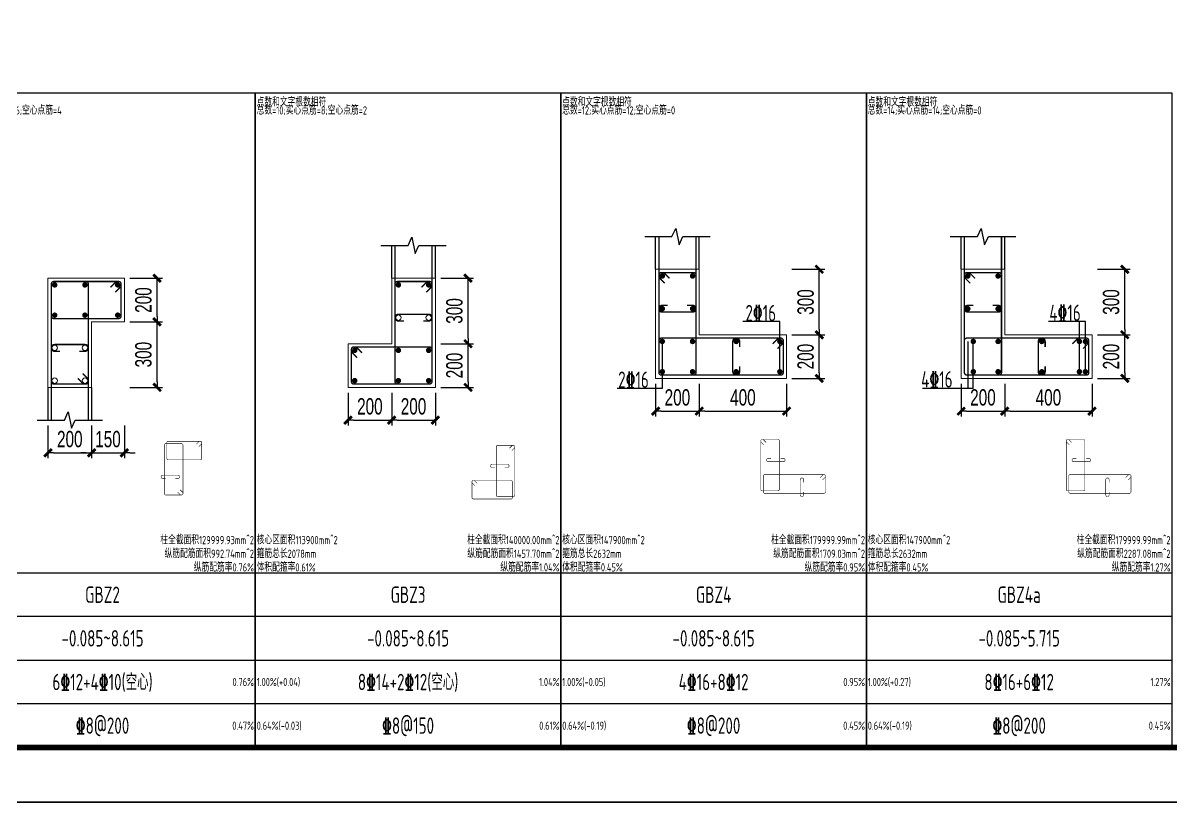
# Model space of a CAD drawing. Extents: x 393367 to 3005760, y 4998 to 826018.
# Drawn here: x 2373485 to 2394527, y 458562 to 472840 of the extents above; entities that cross this region are included whole.
import ezdxf
from ezdxf.enums import TextEntityAlignment as Align

# ---------------------------------------------------------------- set-up
doc = ezdxf.new("R2010")
doc.units = 0
doc.header["$LTSCALE"] = 1000
doc.layers.get('0').update_dxf_attribs({"linetype": 'CONTINUOUS'})
doc.layers.get('Defpoints').update_dxf_attribs({"linetype": 'CONTINUOUS'})
for name, color, linetype in [('-TK', 7, 'CONTINUOUS'), ('link-墙筋', 6, 'CONTINUOUS'), ('outline-pdx', 7, 'CONTINUOUS'), ('TAB', 7, 'CONTINUOUS'), ('TEXT', 7, 'CONTINUOUS'), ('z-计算配筋', 7, 'CONTINUOUS'), ('z-详图标注', 3, 'CONTINUOUS')]:
    doc.layers.add(name, color=color, linetype=linetype)
for name, color, linetype, lineweight in [('link', 6, 'CONTINUOUS', 18), ('outline', 7, 'CONTINUOUS', 18), ('REIN', 1, 'CONTINUOUS', 18)]:
    doc.layers.add(name, color=color, linetype=linetype, lineweight=lineweight)
doc.layers.add('yichutu', color=7, linetype='CONTINUOUS', true_color=0xffffff, plot=False)
doc.layers.add('配箍校核', color=34, linetype='CONTINUOUS', plot=False)
doc.styles.add('BW_Dim', font='Bweng.shx', dxfattribs={"width": 0.7, "bigfont": 'hztxt.shx'})
doc.styles.add('BW_Rein', font='Tssdeng.shx', dxfattribs={"width": 0.7, "bigfont": 'hztxt.shx'})
doc.styles.add('TSSD_Rein', font='Tssdeng.shx', dxfattribs={"width": 0.7, "bigfont": 'hztxt.shx'})
doc.dimstyles.new('Cyz_25_100', dxfattribs={"dimtxt": 300, "dimasz": 100, "dimexe": 100, "dimexo": 100, "dimgap": 100, "dimtad": 1, "dimdec": 0, "dimlfac": 0.25, "dimzin": 0, "dimdsep": 46, "dimtxsty": 'BW_Dim', "dimblk": '_bwk', "dimcen": 0, "dimclrt": 7, "dimadec": 0, "dimazin": 0, "dimtfac": 1, "dimtdec": 0, "dimtix": 1, "dimtmove": 2, "dimatfit": 0, "dimfxl": 1, "dimtolj": 1, "dimtzin": 0, "dimarcsym": 0})

# ---------------------------------------------------------------- blocks, each defined once
blk = doc.blocks.new('_bwk')
blk.add_line((-1, 0), (0, 0))
at = {"const_width": 0.5}
blk.add_lwpolyline([(-0.7, -0.7), (0.7, 0.7)], dxfattribs=at)
blk = doc.blocks.new('*D124')
at = {"layer": 'Defpoints', "color": 0, "transparency": 16777216}
for p in [(2375343, 467362), (2375943, 467362), (2375343, 466162)]:
    blk.add_point(p, dxfattribs=at)
at = {"layer": 'z-详图标注', "color": 0, "lineweight": -2, "transparency": 16777216}
for p, q in [((2375443, 467362), (2376043, 467362)), ((2375943, 466262), (2375943, 467262)), ((2375443, 466162), (2376043, 466162))]:
    blk.add_line(p, q, dxfattribs=at)
at = {"layer": 'z-详图标注', "color": 0, "lineweight": -2, "transparency": 16777216, "xscale": 100, "yscale": 100, "zscale": 100}
for p, rotation in [((2375943, 467362), 90), ((2375943, 466162), 270)]:
    blk.add_blockref('_bwk', p, dxfattribs=dict(at, rotation=rotation))
at = {"layer": 'z-详图标注', "color": 7, "transparency": 16777216, "insert": (2375693, 466762), "char_height": 300, "attachment_point": 5, "rotation": 90, "style": 'BW_Dim'}
blk.add_mtext('\\A1;300', dxfattribs=at)
blk = doc.blocks.new('*D125')
at = {"layer": 'Defpoints', "color": 0, "transparency": 16777216}
for p in [(2375343, 468162), (2375943, 468162), (2375343, 467362)]:
    blk.add_point(p, dxfattribs=at)
at = {"layer": 'z-详图标注', "color": 0, "lineweight": -2, "transparency": 16777216}
for p, q in [((2375443, 468162), (2376043, 468162)), ((2375943, 467462), (2375943, 468062)), ((2375443, 467362), (2376043, 467362))]:
    blk.add_line(p, q, dxfattribs=at)
at = {"layer": 'z-详图标注', "color": 0, "lineweight": -2, "transparency": 16777216, "xscale": 100, "yscale": 100, "zscale": 100}
for p, rotation in [((2375943, 468162), 90), ((2375943, 467362), 270)]:
    blk.add_blockref('_bwk', p, dxfattribs=dict(at, rotation=rotation))
at = {"layer": 'z-详图标注', "color": 7, "transparency": 16777216, "insert": (2375693, 467762), "char_height": 300, "attachment_point": 5, "rotation": 90, "style": 'BW_Dim'}
blk.add_mtext('\\A1;200', dxfattribs=at)
blk = doc.blocks.new('*D126')
at = {"layer": 'Defpoints', "color": 0, "transparency": 16777216}
for p in [(2373943, 465562), (2374743, 465562), (2374743, 464962)]:
    blk.add_point(p, dxfattribs=at)
at = {"layer": 'z-详图标注', "color": 0, "lineweight": -2, "transparency": 16777216}
for p, q in [((2373943, 465462), (2373943, 464862)), ((2374743, 465462), (2374743, 464862)), ((2374043, 464962), (2374643, 464962))]:
    blk.add_line(p, q, dxfattribs=at)
at = {"layer": 'z-详图标注', "color": 0, "lineweight": -2, "transparency": 16777216, "xscale": 100, "yscale": 100, "zscale": 100, "rotation": 180}
blk.add_blockref('_bwk', (2373943, 464962), dxfattribs=at)
at = {"layer": 'z-详图标注', "color": 0, "lineweight": -2, "transparency": 16777216, "xscale": 100, "yscale": 100, "zscale": 100}
blk.add_blockref('_bwk', (2374743, 464962), dxfattribs=at)
at = {"layer": 'z-详图标注', "color": 7, "transparency": 16777216, "insert": (2374343, 465212), "char_height": 300, "attachment_point": 5, "style": 'BW_Dim'}
blk.add_mtext('\\A1;200', dxfattribs=at)
blk = doc.blocks.new('*D127')
at = {"layer": 'Defpoints', "color": 0, "transparency": 16777216}
for p in [(2374743, 465562), (2375343, 465562), (2375343, 464962)]:
    blk.add_point(p, dxfattribs=at)
at = {"layer": 'z-详图标注', "color": 0, "lineweight": -2, "transparency": 16777216}
for p, q in [((2374743, 465462), (2374743, 464862)), ((2375343, 465462), (2375343, 464862)), ((2374643, 464962), (2374543, 464962)), ((2374743, 464962), (2375343, 464962)), ((2375443, 464962), (2375543, 464962))]:
    blk.add_line(p, q, dxfattribs=at)
at = {"layer": 'z-详图标注', "color": 0, "lineweight": -2, "transparency": 16777216, "xscale": 100, "yscale": 100, "zscale": 100}
blk.add_blockref('_bwk', (2374743, 464962), dxfattribs=at)
at = {"layer": 'z-详图标注', "color": 0, "lineweight": -2, "transparency": 16777216, "xscale": 100, "yscale": 100, "zscale": 100, "rotation": 180}
blk.add_blockref('_bwk', (2375343, 464962), dxfattribs=at)
at = {"layer": 'z-详图标注', "color": 7, "transparency": 16777216, "insert": (2375043, 465212), "char_height": 300, "attachment_point": 5, "style": 'BW_Dim'}
blk.add_mtext('\\A1;150', dxfattribs=at)
blk = doc.blocks.new('*D128')
at = {"layer": 'Defpoints', "color": 0, "transparency": 16777216}
for p in [(2381043, 466962), (2381643, 466962), (2381043, 466162)]:
    blk.add_point(p, dxfattribs=at)
at = {"layer": 'z-详图标注', "color": 0, "lineweight": -2, "transparency": 16777216}
for p, q in [((2381143, 466962), (2381743, 466962)), ((2381643, 466262), (2381643, 466862)), ((2381143, 466162), (2381743, 466162))]:
    blk.add_line(p, q, dxfattribs=at)
at = {"layer": 'z-详图标注', "color": 0, "lineweight": -2, "transparency": 16777216, "xscale": 100, "yscale": 100, "zscale": 100}
for p, rotation in [((2381643, 466962), 90), ((2381643, 466162), 270)]:
    blk.add_blockref('_bwk', p, dxfattribs=dict(at, rotation=rotation))
at = {"layer": 'z-详图标注', "color": 7, "transparency": 16777216, "insert": (2381393, 466562), "char_height": 300, "attachment_point": 5, "rotation": 90, "style": 'BW_Dim'}
blk.add_mtext('\\A1;200', dxfattribs=at)
blk = doc.blocks.new('*D129')
at = {"layer": 'Defpoints', "color": 0, "transparency": 16777216}
for p in [(2381043, 468162), (2381643, 468162), (2381043, 466962)]:
    blk.add_point(p, dxfattribs=at)
at = {"layer": 'z-详图标注', "color": 0, "lineweight": -2, "transparency": 16777216}
for p, q in [((2381143, 468162), (2381743, 468162)), ((2381643, 467062), (2381643, 468062)), ((2381143, 466962), (2381743, 466962))]:
    blk.add_line(p, q, dxfattribs=at)
at = {"layer": 'z-详图标注', "color": 0, "lineweight": -2, "transparency": 16777216, "xscale": 100, "yscale": 100, "zscale": 100}
for p, rotation in [((2381643, 468162), 90), ((2381643, 466962), 270)]:
    blk.add_blockref('_bwk', p, dxfattribs=dict(at, rotation=rotation))
at = {"layer": 'z-详图标注', "color": 7, "transparency": 16777216, "insert": (2381393, 467562), "char_height": 300, "attachment_point": 5, "rotation": 90, "style": 'BW_Dim'}
blk.add_mtext('\\A1;300', dxfattribs=at)
blk = doc.blocks.new('*D130')
at = {"layer": 'Defpoints', "color": 0, "transparency": 16777216}
for p in [(2379443, 466162), (2380243, 466162), (2380243, 465562)]:
    blk.add_point(p, dxfattribs=at)
at = {"layer": 'z-详图标注', "color": 0, "lineweight": -2, "transparency": 16777216}
for p, q in [((2379443, 466062), (2379443, 465462)), ((2380243, 466062), (2380243, 465462)), ((2379543, 465562), (2380143, 465562))]:
    blk.add_line(p, q, dxfattribs=at)
at = {"layer": 'z-详图标注', "color": 0, "lineweight": -2, "transparency": 16777216, "xscale": 100, "yscale": 100, "zscale": 100, "rotation": 180}
blk.add_blockref('_bwk', (2379443, 465562), dxfattribs=at)
at = {"layer": 'z-详图标注', "color": 0, "lineweight": -2, "transparency": 16777216, "xscale": 100, "yscale": 100, "zscale": 100}
blk.add_blockref('_bwk', (2380243, 465562), dxfattribs=at)
at = {"layer": 'z-详图标注', "color": 7, "transparency": 16777216, "insert": (2379843, 465812), "char_height": 300, "attachment_point": 5, "style": 'BW_Dim'}
blk.add_mtext('\\A1;200', dxfattribs=at)
blk = doc.blocks.new('*D131')
at = {"layer": 'Defpoints', "color": 0, "transparency": 16777216}
for p in [(2380243, 466162), (2381043, 466162), (2381043, 465562)]:
    blk.add_point(p, dxfattribs=at)
at = {"layer": 'z-详图标注', "color": 0, "lineweight": -2, "transparency": 16777216}
for p, q in [((2380243, 466062), (2380243, 465462)), ((2381043, 466062), (2381043, 465462)), ((2380343, 465562), (2380943, 465562))]:
    blk.add_line(p, q, dxfattribs=at)
at = {"layer": 'z-详图标注', "color": 0, "lineweight": -2, "transparency": 16777216, "xscale": 100, "yscale": 100, "zscale": 100, "rotation": 180}
blk.add_blockref('_bwk', (2380243, 465562), dxfattribs=at)
at = {"layer": 'z-详图标注', "color": 0, "lineweight": -2, "transparency": 16777216, "xscale": 100, "yscale": 100, "zscale": 100}
blk.add_blockref('_bwk', (2381043, 465562), dxfattribs=at)
at = {"layer": 'z-详图标注', "color": 7, "transparency": 16777216, "insert": (2380643, 465812), "char_height": 300, "attachment_point": 5, "style": 'BW_Dim'}
blk.add_mtext('\\A1;200', dxfattribs=at)
blk = doc.blocks.new('*D200')
at = {"layer": 'Defpoints', "color": 0, "transparency": 16777216}
for p in [(2387480, 467126), (2388080, 467126), (2387480, 466326)]:
    blk.add_point(p, dxfattribs=at)
at = {"layer": 'z-详图标注', "color": 0, "lineweight": -2, "transparency": 16777216}
for p, q in [((2387580, 467126), (2388180, 467126)), ((2388080, 466426), (2388080, 467026)), ((2387580, 466326), (2388180, 466326))]:
    blk.add_line(p, q, dxfattribs=at)
at = {"layer": 'z-详图标注', "color": 0, "lineweight": -2, "transparency": 16777216, "xscale": 100, "yscale": 100, "zscale": 100}
for p, rotation in [((2388080, 467126), 90), ((2388080, 466326), 270)]:
    blk.add_blockref('_bwk', p, dxfattribs=dict(at, rotation=rotation))
at = {"layer": 'z-详图标注', "color": 7, "transparency": 16777216, "insert": (2387830, 466726), "char_height": 300, "attachment_point": 5, "rotation": 90, "style": 'BW_Dim'}
blk.add_mtext('\\A1;200', dxfattribs=at)
blk = doc.blocks.new('*D201')
at = {"layer": 'Defpoints', "color": 0, "transparency": 16777216}
for p in [(2387480, 468326), (2388080, 468326), (2387480, 467126)]:
    blk.add_point(p, dxfattribs=at)
at = {"layer": 'z-详图标注', "color": 0, "lineweight": -2, "transparency": 16777216}
for p, q in [((2387580, 468326), (2388180, 468326)), ((2388080, 467226), (2388080, 468226)), ((2387580, 467126), (2388180, 467126))]:
    blk.add_line(p, q, dxfattribs=at)
at = {"layer": 'z-详图标注', "color": 0, "lineweight": -2, "transparency": 16777216, "xscale": 100, "yscale": 100, "zscale": 100}
for p, rotation in [((2388080, 468326), 90), ((2388080, 467126), 270)]:
    blk.add_blockref('_bwk', p, dxfattribs=dict(at, rotation=rotation))
at = {"layer": 'z-详图标注', "color": 7, "transparency": 16777216, "insert": (2387830, 467726), "char_height": 300, "attachment_point": 5, "rotation": 90, "style": 'BW_Dim'}
blk.add_mtext('\\A1;300', dxfattribs=at)
blk = doc.blocks.new('*D202')
at = {"layer": 'Defpoints', "color": 0, "transparency": 16777216}
for p in [(2385080, 466326), (2385880, 466326), (2385880, 465726)]:
    blk.add_point(p, dxfattribs=at)
at = {"layer": 'z-详图标注', "color": 0, "lineweight": -2, "transparency": 16777216}
for p, q in [((2385080, 466226), (2385080, 465626)), ((2385880, 466226), (2385880, 465626)), ((2385180, 465726), (2385780, 465726))]:
    blk.add_line(p, q, dxfattribs=at)
at = {"layer": 'z-详图标注', "color": 0, "lineweight": -2, "transparency": 16777216, "xscale": 100, "yscale": 100, "zscale": 100, "rotation": 180}
blk.add_blockref('_bwk', (2385080, 465726), dxfattribs=at)
at = {"layer": 'z-详图标注', "color": 0, "lineweight": -2, "transparency": 16777216, "xscale": 100, "yscale": 100, "zscale": 100}
blk.add_blockref('_bwk', (2385880, 465726), dxfattribs=at)
at = {"layer": 'z-详图标注', "color": 7, "transparency": 16777216, "insert": (2385480, 465976), "char_height": 300, "attachment_point": 5, "style": 'BW_Dim'}
blk.add_mtext('\\A1;200', dxfattribs=at)
blk = doc.blocks.new('*D203')
at = {"layer": 'Defpoints', "color": 0, "transparency": 16777216}
for p in [(2385880, 466326), (2387480, 466326), (2387480, 465726)]:
    blk.add_point(p, dxfattribs=at)
at = {"layer": 'z-详图标注', "color": 0, "lineweight": -2, "transparency": 16777216}
for p, q in [((2385880, 466226), (2385880, 465626)), ((2387480, 466226), (2387480, 465626)), ((2385980, 465726), (2387380, 465726))]:
    blk.add_line(p, q, dxfattribs=at)
at = {"layer": 'z-详图标注', "color": 0, "lineweight": -2, "transparency": 16777216, "xscale": 100, "yscale": 100, "zscale": 100, "rotation": 180}
blk.add_blockref('_bwk', (2385880, 465726), dxfattribs=at)
at = {"layer": 'z-详图标注', "color": 0, "lineweight": -2, "transparency": 16777216, "xscale": 100, "yscale": 100, "zscale": 100}
blk.add_blockref('_bwk', (2387480, 465726), dxfattribs=at)
at = {"layer": 'z-详图标注', "color": 7, "transparency": 16777216, "insert": (2386680, 465976), "char_height": 300, "attachment_point": 5, "style": 'BW_Dim'}
blk.add_mtext('\\A1;400', dxfattribs=at)
blk = doc.blocks.new('A1')
blk.add_lwpolyline([(0, 59400), (0, 0), (84100, 0), (84100, 59400)], close=True)
at = {"const_width": 100}
blk.add_lwpolyline([(2500, 58400), (2500, 1000), (83100, 1000), (83100, 58400)], close=True, dxfattribs=at)
blk = doc.blocks.new('*D3666')
at = {"layer": 'Defpoints', "color": 0}
for p in [(2393080, 467126), (2393680, 467126), (2393080, 466326)]:
    blk.add_point(p, dxfattribs=at)
at = {"layer": 'z-详图标注', "color": 0, "lineweight": -2}
for p, q in [((2393180, 467126), (2393780, 467126)), ((2393680, 466426), (2393680, 467026)), ((2393180, 466326), (2393780, 466326))]:
    blk.add_line(p, q, dxfattribs=at)
at = {"layer": 'z-详图标注', "color": 0, "lineweight": -2, "xscale": 100, "yscale": 100, "zscale": 100}
for p, rotation in [((2393680, 467126), 90), ((2393680, 466326), 270)]:
    blk.add_blockref('_bwk', p, dxfattribs=dict(at, rotation=rotation))
at = {"layer": 'z-详图标注', "color": 7, "insert": (2393430, 466726), "char_height": 300, "attachment_point": 5, "rotation": 90, "style": 'BW_Dim'}
blk.add_mtext('\\A1;200', dxfattribs=at)
blk = doc.blocks.new('*D3667')
at = {"layer": 'Defpoints', "color": 0}
for p in [(2393080, 468326), (2393680, 468326), (2393080, 467126)]:
    blk.add_point(p, dxfattribs=at)
at = {"layer": 'z-详图标注', "color": 0, "lineweight": -2}
for p, q in [((2393180, 468326), (2393780, 468326)), ((2393680, 467226), (2393680, 468226)), ((2393180, 467126), (2393780, 467126))]:
    blk.add_line(p, q, dxfattribs=at)
at = {"layer": 'z-详图标注', "color": 0, "lineweight": -2, "xscale": 100, "yscale": 100, "zscale": 100}
for p, rotation in [((2393680, 468326), 90), ((2393680, 467126), 270)]:
    blk.add_blockref('_bwk', p, dxfattribs=dict(at, rotation=rotation))
at = {"layer": 'z-详图标注', "color": 7, "insert": (2393430, 467726), "char_height": 300, "attachment_point": 5, "rotation": 90, "style": 'BW_Dim'}
blk.add_mtext('\\A1;300', dxfattribs=at)
blk = doc.blocks.new('*D3668')
at = {"layer": 'Defpoints', "color": 0}
for p in [(2390680, 466326), (2391480, 466326), (2391480, 465726)]:
    blk.add_point(p, dxfattribs=at)
at = {"layer": 'z-详图标注', "color": 0, "lineweight": -2}
for p, q in [((2390680, 466226), (2390680, 465626)), ((2391480, 466226), (2391480, 465626)), ((2390780, 465726), (2391380, 465726))]:
    blk.add_line(p, q, dxfattribs=at)
at = {"layer": 'z-详图标注', "color": 0, "lineweight": -2, "xscale": 100, "yscale": 100, "zscale": 100, "rotation": 180}
blk.add_blockref('_bwk', (2390680, 465726), dxfattribs=at)
at = {"layer": 'z-详图标注', "color": 0, "lineweight": -2, "xscale": 100, "yscale": 100, "zscale": 100}
blk.add_blockref('_bwk', (2391480, 465726), dxfattribs=at)
at = {"layer": 'z-详图标注', "color": 7, "insert": (2391080, 465976), "char_height": 300, "attachment_point": 5, "style": 'BW_Dim'}
blk.add_mtext('\\A1;200', dxfattribs=at)
blk = doc.blocks.new('*D3669')
at = {"layer": 'Defpoints', "color": 0}
for p in [(2391480, 466326), (2393080, 466326), (2393080, 465726)]:
    blk.add_point(p, dxfattribs=at)
at = {"layer": 'z-详图标注', "color": 0, "lineweight": -2}
for p, q in [((2391480, 466226), (2391480, 465626)), ((2393080, 466226), (2393080, 465626)), ((2391580, 465726), (2392980, 465726))]:
    blk.add_line(p, q, dxfattribs=at)
at = {"layer": 'z-详图标注', "color": 0, "lineweight": -2, "xscale": 100, "yscale": 100, "zscale": 100, "rotation": 180}
blk.add_blockref('_bwk', (2391480, 465726), dxfattribs=at)
at = {"layer": 'z-详图标注', "color": 0, "lineweight": -2, "xscale": 100, "yscale": 100, "zscale": 100}
blk.add_blockref('_bwk', (2393080, 465726), dxfattribs=at)
at = {"layer": 'z-详图标注', "color": 7, "insert": (2392280, 465976), "char_height": 300, "attachment_point": 5, "style": 'BW_Dim'}
blk.add_mtext('\\A1;400', dxfattribs=at)
blk = doc.blocks.new('yct-841-594-84100-59400-100-1000')
at = {"layer": 'yichutu', "color": 7, "true_color": 0xffffff}
blk.add_lwpolyline([(0, 0), (0, 59400), (84100, 59400), (84100, 0)], close=True, dxfattribs=at)

msp = doc.modelspace()

# ---------------------------------------------------------------- linework, layer by layer
at = {"layer": '-TK'}
msp.add_line((2342393.38356, 458562.12225), (2415993.38356, 458562.12225), dxfattribs=at)
at = {"layer": 'link', "color": 1}
for points, const_width in [([(2385334.51804, 468159.72217), (2385242.59416, 468251.64605, 0.1989123674), (2385208.65303, 468265.70492), (2385188.14694, 468265.70492, 0.4142135624), (2385140.14694, 468217.70492), (2385140.14694, 466433.70492, 0.4142135624), (2385188.14694, 466385.70492), (2385772.14694, 466385.70492, 0.4142135624), (2385820.14694, 466433.70492), (2385820.14694, 468217.70492, 0.4142135624), (2385772.14694, 468265.70492), (2385188.14694, 468265.70492, 0.4142135624), (2385140.14694, 468217.70492), (2385140.14694, 468197.19883, 0.1989123674), (2385154.20581, 468163.2577), (2385246.12969, 468071.33382)], 25), ([(2390934.51804, 468159.72217), (2390842.59416, 468251.64605, 0.1989123674), (2390808.65303, 468265.70492), (2390788.14694, 468265.70492, 0.4142135624), (2390740.14694, 468217.70492), (2390740.14694, 466433.70492, 0.4142135624), (2390788.14694, 466385.70492), (2391372.14694, 466385.70492, 0.4142135624), (2391420.14694, 466433.70492), (2391420.14694, 468217.70492, 0.4142135624), (2391372.14694, 468265.70492), (2390788.14694, 468265.70492, 0.4142135624), (2390740.14694, 468217.70492), (2390740.14694, 468197.19883, 0.1989123674), (2390754.20581, 468163.2577), (2390846.12969, 468071.33382)], 25), ([(2375177.39952, 467907.75164), (2375269.32307, 467999.67586, 0.1989123674), (2375283.38182, 468033.61704), (2375283.38174, 468054.12313, 0.4142135624), (2375235.38156, 468102.12296), (2374051.38264, 468102.11859, 0.414212481), (2374003.38282, 468054.11859), (2374003.38282, 467470.11859, 0.4142146437), (2374051.38299, 467422.11859), (2375235.38407, 467422.12296, 0.4142135624), (2375283.3839, 467470.12313), (2375283.38174, 468054.12313, 0.4142135624), (2375235.38156, 468102.12296), (2375214.87547, 468102.12288, 0.1989123674), (2375180.93439, 468088.06388), (2375089.01085, 467996.13966)], 25), ([(2374489.01171, 466328.1039), (2374580.9356, 466236.18002, 0.1989123674), (2374614.87672, 466222.12114), (2374635.38282, 466222.12114, 0.4142135624), (2374683.38282, 466270.12114), (2374683.38282, 468054.12074, 0.4142146437), (2374635.38264, 468102.12074), (2374051.38264, 468102.11859, 0.414212481), (2374003.38282, 468054.11859), (2374003.38282, 466270.12114, 0.4142135624), (2374051.38282, 466222.12114), (2374635.38282, 466222.12114, 0.4142135624), (2374683.38282, 466270.12114), (2374683.38282, 466290.62724, 0.1989123674), (2374669.32394, 466324.56836), (2374577.40006, 466416.49224)], 25), ([(2380789.01245, 467996.13949), (2380880.93633, 468088.06337, -0.1989123674), (2380914.87746, 468102.12225), (2380935.38356, 468102.12225, -0.4142135624), (2380983.38356, 468054.12225), (2380983.38356, 466270.12225, -0.4142135624), (2380935.38356, 466222.12225), (2380351.38356, 466222.12225, -0.4142135624), (2380303.38356, 466270.12225), (2380303.38356, 468054.12225, -0.4142135624), (2380351.38356, 468102.12225), (2380935.38356, 468102.12225, -0.4142135624), (2380983.38356, 468054.12225), (2380983.38356, 468033.61615, -0.1989123674), (2380969.32468, 467999.67503), (2380877.4008, 467907.75115)], 25), ([(2387314.16407, 466871.33382), (2387406.08795, 466963.2577, 0.1989123674), (2387420.14682, 466997.19883), (2387420.14682, 467017.70492, 0.4142135624), (2387372.14682, 467065.70492), (2385188.14694, 467065.70492, 0.4142135624), (2385140.14694, 467017.70492), (2385140.14694, 466433.70492, 0.4142135624), (2385188.14694, 466385.70492), (2387372.14682, 466385.70492, 0.4142135624), (2387420.14682, 466433.70492), (2387420.14682, 467017.70492, 0.4142135624), (2387372.14682, 467065.70492), (2387351.64072, 467065.70492, 0.1989123674), (2387317.6996, 467051.64605), (2387225.77572, 466959.72217)], 25), ([(2392914.16407, 466871.33382), (2393006.08795, 466963.2577, 0.1989123674), (2393020.14682, 466997.19883), (2393020.14682, 467017.70492, 0.4142135624), (2392972.14682, 467065.70492), (2390788.14694, 467065.70492, 0.4142135624), (2390740.14694, 467017.70492), (2390740.14694, 466433.70492, 0.4142135624), (2390788.14694, 466385.70492), (2392972.14682, 466385.70492, 0.4142135624), (2393020.14682, 466433.70492), (2393020.14682, 467017.70492, 0.4142135624), (2392972.14682, 467065.70492), (2392844.1458, 467065.70492, 0.1989123674), (2392810.20468, 467051.64605), (2392718.2808, 466959.72217)], 25), ([(2379609.36631, 466707.75115), (2379517.44243, 466799.67503, -0.1989123674), (2379503.38356, 466833.61615), (2379503.38356, 466854.12225, -0.4142135624), (2379551.38356, 466902.12225), (2380935.38356, 466902.12225, -0.4142135624), (2380983.38356, 466854.12225), (2380983.38356, 466270.12225, -0.4142135624), (2380935.38356, 466222.12225), (2379551.38356, 466222.12225, -0.4142135624), (2379503.38356, 466270.12225), (2379503.38356, 466854.12225, -0.4142135624), (2379551.38356, 466902.12225), (2379571.88965, 466902.12225, -0.1989123674), (2379605.83078, 466888.06337), (2379697.75466, 466796.13949)], 25), ([(2376319.31954, 464242.58811), (2376365.28148, 464196.62617, 0.1989123674), (2376382.25205, 464189.59673), (2376392.50509, 464189.59673, 0.4142135624), (2376416.50509, 464213.59673), (2376416.50509, 465105.59653, 0.4142146437), (2376392.50501, 465129.59653), (2376100.50501, 465129.59545, 0.414212481), (2376076.50509, 465105.59545), (2376076.50509, 464213.59673, 0.4142135624), (2376100.50509, 464189.59673), (2376392.50509, 464189.59673, 0.4142135624), (2376416.50509, 464213.59673), (2376416.50509, 464223.84978, 0.1989123674), (2376409.47566, 464240.82034), (2376363.51372, 464286.78228)], 10), ([(2376708.51328, 465077.41215), (2376754.47505, 465123.37426, 0.1989123674), (2376761.50443, 465140.34484), (2376761.50439, 465150.59789, 0.4142135624), (2376737.5043, 465174.5978), (2376145.50484, 465174.59562, 0.414212481), (2376121.50493, 465150.59562), (2376121.50493, 464858.59562, 0.4142146437), (2376145.50502, 464834.59562), (2376737.50556, 464834.5978, 0.4142135624), (2376761.50547, 464858.59789), (2376761.50439, 465150.59789, 0.4142135624), (2376737.5043, 465174.5978), (2376727.25125, 465174.59777, 0.1989123674), (2376710.28071, 465167.56827), (2376664.31894, 465121.60616)], 10), ([(2382402.10099, 465047.18278), (2382448.06293, 465093.14472, -0.1989123674), (2382465.03349, 465100.17416), (2382475.28654, 465100.17416, -0.4142135624), (2382499.28654, 465076.17416), (2382499.28654, 464184.17416, -0.4142135624), (2382475.28654, 464160.17416), (2382183.28654, 464160.17416, -0.4142135624), (2382159.28654, 464184.17416), (2382159.28654, 465076.17416, -0.4142135624), (2382183.28654, 465100.17416), (2382475.28654, 465100.17416, -0.4142135624), (2382499.28654, 465076.17416), (2382499.28654, 465065.92111, -0.1989123674), (2382492.2571, 465048.95055), (2382446.29516, 465002.98861)], 10), ([(2387105.45494, 465153.30635), (2387059.493, 465199.26829, 0.1989123674), (2387042.52244, 465206.29773), (2387032.26939, 465206.29773, 0.4142135624), (2387008.26939, 465182.29773), (2387008.26939, 464290.29773, 0.4142135624), (2387032.26939, 464266.29773), (2387324.26939, 464266.29773, 0.4142135624), (2387348.26939, 464290.29773), (2387348.26939, 465182.29773, 0.4142135624), (2387324.26939, 465206.29773), (2387032.26939, 465206.29773, 0.4142135624), (2387008.26939, 465182.29773), (2387008.26939, 465172.04468, 0.1989123674), (2387015.29882, 465155.07412), (2387061.26076, 465109.11218)], 10), ([(2392705.45494, 465153.30635), (2392659.493, 465199.26829, 0.1989123674), (2392642.52244, 465206.29773), (2392632.26939, 465206.29773, 0.4142135624), (2392608.26939, 465182.29773), (2392608.26939, 464290.29773, 0.4142135624), (2392632.26939, 464266.29773), (2392924.26939, 464266.29773, 0.4142135624), (2392948.26939, 464290.29773), (2392948.26939, 465182.29773, 0.4142135624), (2392924.26939, 465206.29773), (2392632.26939, 465206.29773, 0.4142135624), (2392608.26939, 465182.29773), (2392608.26939, 465172.04468, 0.1989123674), (2392615.29882, 465155.07412), (2392661.26076, 465109.11218)], 10), ([(2381767.27792, 464357.98861), (2381721.31597, 464403.95055, -0.1989123674), (2381714.28654, 464420.92111), (2381714.28654, 464431.17416, -0.4142135624), (2381738.28654, 464455.17416), (2382430.28654, 464455.17416, -0.4142135624), (2382454.28654, 464431.17416), (2382454.28654, 464139.17416, -0.4142135624), (2382430.28654, 464115.17416), (2381738.28654, 464115.17416, -0.4142135624), (2381714.28654, 464139.17416), (2381714.28654, 464431.17416, -0.4142135624), (2381738.28654, 464455.17416), (2381748.53959, 464455.17416, -0.1989123674), (2381765.51015, 464448.14472), (2381811.47209, 464402.18278)], 10), ([(2388140.27795, 464464.11218), (2388186.23989, 464510.07412, 0.1989123674), (2388193.26933, 464527.04468), (2388193.26933, 464537.29773, 0.4142135624), (2388169.26933, 464561.29773), (2387077.26939, 464561.29773, 0.4142135624), (2387053.26939, 464537.29773), (2387053.26939, 464245.29773, 0.4142135624), (2387077.26939, 464221.29773), (2388169.26933, 464221.29773, 0.4142135624), (2388193.26933, 464245.29773), (2388193.26933, 464537.29773, 0.4142135624), (2388169.26933, 464561.29773), (2388159.01628, 464561.29773, 0.1989123674), (2388142.04572, 464554.26829), (2388096.08378, 464508.30635)], 10), ([(2393740.27795, 464464.11218), (2393786.23989, 464510.07412, 0.1989123674), (2393793.26933, 464527.04468), (2393793.26933, 464537.29773, 0.4142135624), (2393769.26933, 464561.29773), (2392677.26939, 464561.29773, 0.4142135624), (2392653.26939, 464537.29773), (2392653.26939, 464245.29773, 0.4142135624), (2392677.26939, 464221.29773), (2393769.26933, 464221.29773, 0.4142135624), (2393793.26933, 464245.29773), (2393793.26933, 464537.29773, 0.4142135624), (2393769.26933, 464561.29773), (2393759.01628, 464561.29773, 0.1989123674), (2393742.04572, 464554.26829), (2393696.08378, 464508.30635)], 10)]:
    msp.add_lwpolyline(points, format="xyb", dxfattribs=dict(at, const_width=const_width))
at = {"layer": 'link'}
for points, const_width in [([(2385657.64694, 467665.70492), (2385757.64694, 467665.70492, -1), (2385757.64694, 467540.70492), (2385202.64694, 467540.70492, -1), (2385202.64694, 467665.70492), (2385302.64694, 467665.70492)], 25), ([(2391257.64694, 467665.70492), (2391357.64694, 467665.70492, -1), (2391357.64694, 467540.70492), (2390802.64694, 467540.70492, -1), (2390802.64694, 467665.70492), (2390902.64694, 467665.70492)], 25), ([(2380465.88356, 467377.12225), (2380365.88356, 467377.12225, -1), (2380365.88356, 467502.12225), (2380920.88356, 467502.12225, -1), (2380920.88356, 467377.12225), (2380820.88356, 467377.12225)], 25), ([(2374165.88282, 466822.11989), (2374065.88282, 466822.11989, -1), (2374065.88282, 466947.11989), (2374620.88282, 466947.11989, -1), (2374620.88282, 466822.11989), (2374520.88282, 466822.11989)], 25), ([(2386620.14688, 466548.20492), (2386620.14688, 466448.20492, -1), (2386495.14688, 466448.20492), (2386495.14688, 467003.20492, -1), (2386620.14688, 467003.20492), (2386620.14688, 466903.20492)], 25), ([(2392220.14688, 466548.20492), (2392220.14688, 466448.20492, -1), (2392095.14688, 466448.20492), (2392095.14688, 467003.20492, -1), (2392220.14688, 467003.20492), (2392220.14688, 466903.20492)], 25), ([(2387372.01939, 464861.29773), (2387422.01939, 464861.29773, -1), (2387422.01939, 464798.79773), (2387144.51939, 464798.79773, -1), (2387144.51939, 464861.29773), (2387194.51939, 464861.29773)], 10), ([(2392972.01939, 464861.29773), (2393022.01939, 464861.29773, -1), (2393022.01939, 464798.79773), (2392744.51939, 464798.79773, -1), (2392744.51939, 464861.29773), (2392794.51939, 464861.29773)], 10), ([(2382135.53654, 464692.67416), (2382085.53654, 464692.67416, -1), (2382085.53654, 464755.17416), (2382363.03654, 464755.17416, -1), (2382363.03654, 464692.67416), (2382313.03654, 464692.67416)], 10), ([(2376097.75509, 464489.5961), (2376047.75509, 464489.5961, -1), (2376047.75509, 464552.0961), (2376325.25509, 464552.0961, -1), (2376325.25509, 464489.5961), (2376275.25509, 464489.5961)], 10), ([(2387793.26936, 464242.54773), (2387793.26936, 464192.54773, -1), (2387730.76936, 464192.54773), (2387730.76936, 464470.04773, -1), (2387793.26936, 464470.04773), (2387793.26936, 464420.04773)], 10), ([(2393393.26936, 464242.54773), (2393393.26936, 464192.54773, -1), (2393330.76936, 464192.54773), (2393330.76936, 464470.04773, -1), (2393393.26936, 464470.04773), (2393393.26936, 464420.04773)], 10)]:
    msp.add_lwpolyline(points, format="xyb", dxfattribs=dict(at, const_width=const_width))
at = {"layer": 'link-墙筋', "const_width": 25}
for points in [[(2385140.14694, 468160.70492), (2385140.14694, 468925.70492)], [(2385820.14694, 468160.70492), (2385820.14694, 468925.70492)], [(2390740.14694, 468160.70492), (2390740.14694, 468925.70492)], [(2391420.14694, 468160.70492), (2391420.14694, 468925.70492)], [(2380303.38356, 467997.12225), (2380303.38356, 468762.12225)], [(2380983.38356, 467997.12225), (2380983.38356, 468762.12225)], [(2374003.38282, 466327.12114), (2374003.38282, 465562.12114)], [(2374683.38282, 466327.12114), (2374683.38282, 465562.12114)]]:
    msp.add_lwpolyline(points, dxfattribs=at)
at = {"layer": 'outline'}
for points in [[(2385880.14694, 467125.70492), (2387480.14682, 467125.70492), (2387480.14682, 466325.70492), (2385080.14694, 466325.70492), (2385080.14694, 468325.70492), (2385880.14694, 468325.70492)], [(2391480.14694, 467125.70492), (2393080.14682, 467125.70492), (2393080.14682, 466325.70492), (2390680.14694, 466325.70492), (2390680.14694, 468325.70492), (2391480.14694, 468325.70492)], [(2374743.38282, 467362.12114), (2374743.38282, 466162.12114), (2373943.38282, 466162.12114), (2373943.38282, 468162.11819), (2375343.38134, 468162.12336), (2375343.38429, 467362.12336)], [(2380243.38356, 466962.12225), (2379443.38356, 466962.12225), (2379443.38356, 466162.12225), (2381043.38356, 466162.12225), (2381043.38356, 468162.12225), (2380243.38356, 468162.12225)]]:
    msp.add_lwpolyline(points, close=True, dxfattribs=at)
at = {"layer": 'outline-pdx'}
for points in [[(2384880.14694, 468925.70492), (2385380.14694, 468925.70492), (2385450.14694, 469075.70492), (2385510.14694, 468775.70492), (2385580.14694, 468925.70492), (2386080.14694, 468925.70492)], [(2390480.14694, 468925.70492), (2390980.14694, 468925.70492), (2391050.14694, 469075.70492), (2391110.14694, 468775.70492), (2391180.14694, 468925.70492), (2391680.14694, 468925.70492)], [(2380043.38356, 468762.12225), (2380543.38356, 468762.12225), (2380613.38356, 468912.12225), (2380673.38356, 468612.12225), (2380743.38356, 468762.12225), (2381243.38356, 468762.12225)], [(2385080.14694, 468325.70492), (2385080.14694, 468925.70492)], [(2385880.14694, 468325.70492), (2385880.14694, 468925.70492)], [(2390680.14694, 468325.70492), (2390680.14694, 468925.70492)], [(2391480.14694, 468325.70492), (2391480.14694, 468925.70492)], [(2380243.38356, 468162.12225), (2380243.38356, 468762.12225)], [(2381043.38356, 468162.12225), (2381043.38356, 468762.12225)], [(2373943.38282, 466162.12114), (2373943.38282, 465562.12114)], [(2374743.38282, 466162.12114), (2374743.38282, 465562.12114)], [(2373743.38282, 465562.12114), (2374243.38282, 465562.12114), (2374313.38282, 465712.12114), (2374373.38282, 465412.12114), (2374443.38282, 465562.12114), (2374943.38282, 465562.12114)]]:
    msp.add_lwpolyline(points, dxfattribs=at)
at = {"layer": 'REIN', "const_width": 50}
for points in [[(2385177.64694, 468203.20492, 1), (2385227.64694, 468203.20492, 1)], [(2385732.64694, 468203.20492, 1), (2385782.64694, 468203.20492, 1)], [(2390777.64694, 468203.20492, 1), (2390827.64694, 468203.20492, 1)], [(2391332.64694, 468203.20492, 1), (2391382.64694, 468203.20492, 1)], [(2374040.88282, 468039.61864, 1), (2374090.88282, 468039.61864, 1)], [(2374595.88282, 468039.62069, 1), (2374645.88282, 468039.62069, 1)], [(2375195.88179, 468039.6229, 1), (2375245.88179, 468039.6229, 1)], [(2380340.88356, 468039.62225, 1), (2380390.88356, 468039.62225, 1)], [(2380895.88356, 468039.62225, 1), (2380945.88356, 468039.62225, 1)], [(2385177.64694, 467603.20492, 1), (2385227.64694, 467603.20492, 1)], [(2385732.64694, 467603.20492, 1), (2385782.64694, 467603.20492, 1)], [(2390777.64694, 467603.20492, 1), (2390827.64694, 467603.20492, 1)], [(2391332.64694, 467603.20492, 1), (2391382.64694, 467603.20492, 1)], [(2374040.88282, 467484.61864, 1), (2374090.88282, 467484.61864, 1)], [(2374595.88282, 467484.62069, 1), (2374645.88282, 467484.62069, 1)], [(2375195.88384, 467484.6229, 1), (2375245.88384, 467484.6229, 1)], [(2385177.64694, 467003.20492, 1), (2385227.64694, 467003.20492, 1)], [(2385732.64694, 467003.20492, 1), (2385782.64694, 467003.20492, 1)], [(2386532.64688, 467003.20492, 1), (2386582.64688, 467003.20492, 1)], [(2387332.64682, 467003.20492, 1), (2387382.64682, 467003.20492, 1)], [(2390877.54275, 467003.20492, 1), (2390927.54275, 467003.20492, 1)], [(2391332.64694, 467003.20492, 1), (2391382.64694, 467003.20492, 1)], [(2392132.64688, 467003.20492, 1), (2392182.64688, 467003.20492, 1)], [(2392822.80104, 467003.20492, -1), (2392872.80104, 467003.20492, -1)], [(2392932.64682, 467003.20492, -1), (2392982.64682, 467003.20492, -1)], [(2379540.88356, 466839.62225, 1), (2379590.88356, 466839.62225, 1)], [(2380340.88356, 466839.62225, 1), (2380390.88356, 466839.62225, 1)], [(2380895.88356, 466839.62225, 1), (2380945.88356, 466839.62225, 1)], [(2379540.88356, 466284.62225, 1), (2379590.88356, 466284.62225, 1)], [(2380340.88356, 466284.62225, 1), (2380390.88356, 466284.62225, 1)], [(2380895.88356, 466284.62225, 1), (2380945.88356, 466284.62225, 1)], [(2385177.64694, 466448.20492, 1), (2385227.64694, 466448.20492, 1)], [(2385732.64694, 466448.20492, 1), (2385782.64694, 466448.20492, 1)], [(2386532.64688, 466448.20492, 1), (2386582.64688, 466448.20492, 1)], [(2387332.64682, 466448.20492, 1), (2387382.64682, 466448.20492, 1)], [(2390877.54275, 466448.20492, 1), (2390927.54275, 466448.20492, 1)], [(2391332.64694, 466448.20492, 1), (2391382.64694, 466448.20492, 1)], [(2392132.64688, 466448.20492, 1), (2392182.64688, 466448.20492, 1)], [(2392822.80104, 466448.20492, 1), (2392872.80104, 466448.20492, 1)], [(2392932.64682, 466448.20492, 1), (2392982.64682, 466448.20492, 1)]]:
    msp.add_lwpolyline(points, format="xyb", close=True, dxfattribs=at)
at = {"layer": 'REIN'}
for points in [[(2380315.88356, 467439.62225, 1), (2380415.88356, 467439.62225, 1)], [(2380870.88356, 467439.62225, 1), (2380970.88356, 467439.62225, 1)], [(2374015.88282, 466884.61989, 1), (2374115.88282, 466884.61989, 1)], [(2374570.88282, 466884.61989, 1), (2374670.88282, 466884.61989, 1)], [(2374015.88282, 466284.62114, 1), (2374115.88282, 466284.62114, 1)], [(2374570.88282, 466284.62114, 1), (2374670.88282, 466284.62114, 1)]]:
    msp.add_lwpolyline(points, format="xyb", close=True, dxfattribs=at)
at = {"layer": 'TAB'}
for points in [[(2372143.38356, 459562.12225), (2372143.38356, 471562.12225), (2377743.38356, 471562.12225), (2377743.38356, 459562.12225), (2372143.38356, 459562.12225), (2372143.38356, 462762.12225), (2377743.38356, 462762.12225), (2377743.38356, 461962.12225), (2372143.38356, 461962.12225), (2372143.38356, 461162.12225), (2377743.38356, 461162.12225), (2377743.38356, 460362.12225), (2372143.38356, 460362.12225), (2372143.38356, 459562.12225)], [(2377743.38356, 459562.12225), (2377743.38356, 471562.12225), (2383343.38356, 471562.12225), (2383343.38356, 459562.12225), (2377743.38356, 459562.12225), (2377743.38356, 462762.12225), (2383343.38356, 462762.12225), (2383343.38356, 461962.12225), (2377743.38356, 461962.12225), (2377743.38356, 461162.12225), (2383343.38356, 461162.12225), (2383343.38356, 460362.12225), (2377743.38356, 460362.12225), (2377743.38356, 459562.12225)], [(2383343.38356, 459562.12225), (2383343.38356, 471562.12225), (2388943.38356, 471562.12225), (2388943.38356, 459562.12225), (2383343.38356, 459562.12225), (2383343.38356, 462762.12225), (2388943.38356, 462762.12225), (2388943.38356, 461962.12225), (2383343.38356, 461962.12225), (2383343.38356, 461162.12225), (2388943.38356, 461162.12225), (2388943.38356, 460362.12225), (2383343.38356, 460362.12225), (2383343.38356, 459562.12225)], [(2388943.38356, 459562.12225), (2388943.38356, 471562.12225), (2394543.38356, 471562.12225), (2394543.38356, 459562.12225), (2388943.38356, 459562.12225), (2388943.38356, 462762.12225), (2394543.38356, 462762.12225), (2394543.38356, 461962.12225), (2388943.38356, 461962.12225), (2388943.38356, 461162.12225), (2394543.38356, 461162.12225), (2394543.38356, 460362.12225), (2388943.38356, 460362.12225), (2388943.38356, 459562.12225)]]:
    msp.add_lwpolyline(points, dxfattribs=at)
at = {"layer": 'TEXT'}
for p, q in [((2387357.64682, 467367.79028), (2386679.93116, 467367.79028)), ((2387357.64682, 466448.20492), (2387357.64682, 467367.79028)), ((2392957.64682, 467367.79028), (2392279.93116, 467367.79028)), ((2392847.80104, 466448.20492), (2392847.80104, 467367.79028)), ((2392957.64682, 466448.20492), (2392957.64682, 467367.79028)), ((2385202.64694, 467003.20492), (2385202.64694, 466140.47839)), ((2390802.64694, 467003.20492), (2390802.64694, 466140.47839)), ((2390902.54275, 466140.47839), (2390902.54275, 467003.20492)), ((2385202.64694, 466140.47839), (2384372.92472, 466140.47839)), ((2390902.54275, 466140.47839), (2389972.92472, 466140.47839))]:
    msp.add_line(p, q, dxfattribs=at)

# ---------------------------------------------------------------- block references
at = {"layer": '-TK'}
msp.add_blockref('A1', (2339893.38356, 458562.12225), dxfattribs=at)
at = {"layer": 'yichutu'}
msp.add_blockref('yct-841-594-84100-59400-100-1000', (2339893.38356, 458562.12225), dxfattribs=at)

# ---------------------------------------------------------------- texts
at = {"layer": 'z-计算配筋', "style": 'TSSD_Rein', "width": 0.7}
for s, p in [('2%%13216', (2387007.65945, 467523.35792)), ('4%%13216', (2392584.58492, 467527.65985)), ('2%%13216', (2384675.13686, 466301.94089)), ('4%%13216', (2390235.69226, 466308.30887)), ('GBZ2', (2374943.38356, 462362.12225)), ('GBZ3', (2380543.38356, 462362.12225)), ('GBZ4', (2386143.38356, 462362.12225)), ('GBZ4a', (2391743.38356, 462362.12225)), ('-0.085~8.615', (2374943.38356, 461562.12225)), ('-0.085~8.615', (2380543.38356, 461562.12225)), ('-0.085~8.615', (2386143.38356, 461562.12225)), ('6%%13212+4%%13210(空心)', (2374943.38356, 460762.12225)), ('8%%13214+2%%13212(空心)', (2380543.38356, 460762.12225)), ('4%%13216+8%%13212', (2386143.38356, 460762.12225)), ('8%%13216+6%%13212', (2391743.38356, 460762.12225)), ('%%1328@200', (2374943.38356, 459962.12225)), ('%%1328@150', (2380543.38356, 459962.12225)), ('%%1328@200', (2386143.38356, 459962.12225)), ('%%1328@200', (2391743.38356, 459962.12225))]:
    msp.add_text(s, height=300, dxfattribs=at).set_placement(p, align=Align.MIDDLE_CENTER)
at = {"layer": 'z-计算配筋', "color": 3, "style": 'TSSD_Rein', "width": 0.7}
msp.add_text('-0.085~5.715', height=300, dxfattribs=at).set_placement((2391743.38356, 461562.12225), align=Align.MIDDLE_CENTER)
at = {"layer": '配箍校核', "style": 'BW_Rein', "width": 0.7}
for s, p in [('点数和文字根数相符', (2377768.38356, 471312.12225)), ('点数和文字根数相符', (2383368.38356, 471312.12225)), ('点数和文字根数相符', (2388968.38356, 471312.12225)), ('总数=10;实心点筋=6;空心点筋=4', (2372168.38356, 471162.12225)), ('总数=10;实心点筋=8;空心点筋=2', (2377768.38356, 471162.12225)), ('总数=12;实心点筋=12;空心点筋=0', (2383368.38356, 471162.12225)), ('总数=14;实心点筋=14;空心点筋=0', (2388968.38356, 471162.12225)), ('核心区面积113900mm^ 2', (2377768.38356, 463287.12225)), ('核心区面积147900mm^ 2', (2383368.38356, 463287.12225)), ('核心区面积147900mm^ 2', (2388968.38356, 463287.12225)), ('箍筋总长2078mm', (2377768.38356, 463037.12225)), ('箍筋总长2632mm', (2383368.38356, 463037.12225)), ('箍筋总长2632mm', (2388968.38356, 463037.12225)), ('体积配箍率0.61%', (2377768.38356, 462787.12225)), ('体积配箍率0.45%', (2383368.38356, 462787.12225)), ('体积配箍率0.45%', (2388968.38356, 462787.12225))]:
    msp.add_text(s, height=150, dxfattribs=at).set_placement(p)
for s, p in [('柱全截面积129999.93mm^ 2', (2377718.38356, 463287.12225)), ('柱全截面积140000.00mm^ 2', (2383318.38356, 463287.12225)), ('柱全截面积179999.99mm^ 2', (2388918.38356, 463287.12225)), ('柱全截面积179999.99mm^ 2', (2394518.38356, 463287.12225)), ('纵筋配筋面积992.74mm^ 2', (2377718.38356, 463037.12225)), ('纵筋配筋面积1457.70mm^ 2', (2383318.38356, 463037.12225)), ('纵筋配筋面积1709.03mm^ 2', (2388918.38356, 463037.12225)), ('纵筋配筋面积2287.08mm^ 2', (2394518.38356, 463037.12225)), ('纵筋配筋率0.76%', (2377718.38356, 462787.12225)), ('纵筋配筋率1.04%', (2383318.38356, 462787.12225)), ('纵筋配筋率0.95%', (2388918.38356, 462787.12225)), ('纵筋配筋率1.27%', (2394518.38356, 462787.12225))]:
    msp.add_text(s, height=150, dxfattribs=at).set_placement(p, align=Align.RIGHT)
at = {"layer": '配箍校核', "color": 1, "style": 'BW_Rein', "width": 0.7}
for s, p in [('0.76%', (2377718.38356, 460762.12225)), ('0.95%', (2388918.38356, 460762.12225)), ('0.47%', (2377718.38356, 459962.12225)), ('0.61%', (2383318.38356, 459962.12225)), ('0.45%', (2388918.38356, 459962.12225)), ('0.45%', (2394518.38356, 459962.12225))]:
    msp.add_text(s, height=150, dxfattribs=at).set_placement(p, align=Align.MIDDLE_RIGHT)
at = {"layer": '配箍校核', "style": 'BW_Rein', "width": 0.7}
for s, p in [('1.00%(+0.04)', (2377768.38356, 460762.12225)), ('1.00%(+0.27)', (2388968.38356, 460762.12225))]:
    msp.add_text(s, height=150, dxfattribs=at).set_placement(p, align=Align.MIDDLE_LEFT)
for s, p in [('1.04%', (2383318.38356, 460762.12225)), ('1.27%', (2394518.38356, 460762.12225))]:
    msp.add_text(s, height=150, dxfattribs=at).set_placement(p, align=Align.MIDDLE_RIGHT)
at = {"layer": '配箍校核', "color": 1, "style": 'BW_Rein', "width": 0.7}
for s, p in [('1.00%(-0.05)', (2383368.38356, 460762.12225)), ('0.64%(-0.03)', (2377768.38356, 459962.12225)), ('0.64%(-0.19)', (2383368.38356, 459962.12225)), ('0.64%(-0.19)', (2388968.38356, 459962.12225))]:
    msp.add_text(s, height=150, dxfattribs=at).set_placement(p, align=Align.MIDDLE_LEFT)

# ---------------------------------------------------------------- dimensions: what is measured, and where the dimension line sits
at = {"layer": 'z-详图标注'}
for base, p1, p2, picture, middle in [((2388080.14682, 468325.70492), (2387480.14682, 467125.70492), (2387480.14682, 468325.70492), '*D201', (2387830.14682, 467725.70492)), ((2393680.14682, 468325.70492), (2393080.14682, 467125.70492), (2393080.14682, 468325.70492), '*D3667', (2393430.14682, 467725.70492)), ((2375943.38429, 468162.11819), (2375343.38429, 467362.12114), (2375343.38429, 468162.11819), '*D125', (2375693.38429, 467762.11966)), ((2381643.38356, 468162.12225), (2381043.38356, 466962.12225), (2381043.38356, 468162.12225), '*D129', (2381393.38356, 467562.12225)), ((2375943.38429, 467362.12114), (2375343.38429, 466162.12114), (2375343.38429, 467362.12114), '*D124', (2375693.38429, 466762.12114)), ((2388080.14682, 467125.70492), (2387480.14682, 466325.70492), (2387480.14682, 467125.70492), '*D200', (2387830.14682, 466725.70492)), ((2393680.14682, 467125.70492), (2393080.14682, 466325.70492), (2393080.14682, 467125.70492), '*D3666', (2393430.14682, 466725.70492)), ((2381643.38356, 466962.12225), (2381043.38356, 466162.12225), (2381043.38356, 466962.12225), '*D128', (2381393.38356, 466562.12225))]:
    dim = msp.add_linear_dim(base=base, p1=p1, p2=p2, angle=90, dimstyle='Cyz_25_100', dxfattribs=at)
    dim.commit()
    dim.dimension.update_dxf_attribs({"geometry": picture, "text_midpoint": middle})
for base, p1, p2, picture, middle in [((2385880.14694, 465725.70492), (2385080.14694, 466325.70492), (2385880.14694, 466325.70492), '*D202', (2385480.14694, 465975.70492)), ((2387480.14682, 465725.70492), (2385880.14694, 466325.70492), (2387480.14682, 466325.70492), '*D203', (2386680.14688, 465975.70492)), ((2391480.14694, 465725.70492), (2390680.14694, 466325.70492), (2391480.14694, 466325.70492), '*D3668', (2391080.14694, 465975.70492)), ((2393080.14682, 465725.70492), (2391480.14694, 466325.70492), (2393080.14682, 466325.70492), '*D3669', (2392280.14688, 465975.70492)), ((2380243.38356, 465562.12225), (2379443.38356, 466162.12225), (2380243.38356, 466162.12225), '*D130', (2379843.38356, 465812.12225)), ((2381043.38356, 465562.12225), (2380243.38356, 466162.12225), (2381043.38356, 466162.12225), '*D131', (2380643.38356, 465812.12225)), ((2374743.38282, 464962.12114), (2373943.38282, 465562.12114), (2374743.38282, 465562.12114), '*D126', (2374343.38282, 465212.12114)), ((2375343.38134, 464962.12114), (2374743.38282, 465562.12114), (2375343.38134, 465562.12114), '*D127', (2375043.38208, 465212.12114))]:
    dim = msp.add_linear_dim(base=base, p1=p1, p2=p2, dimstyle='Cyz_25_100', dxfattribs=at)
    dim.commit()
    dim.dimension.update_dxf_attribs({"geometry": picture, "text_midpoint": middle})

doc.saveas('drawing.dxf')
